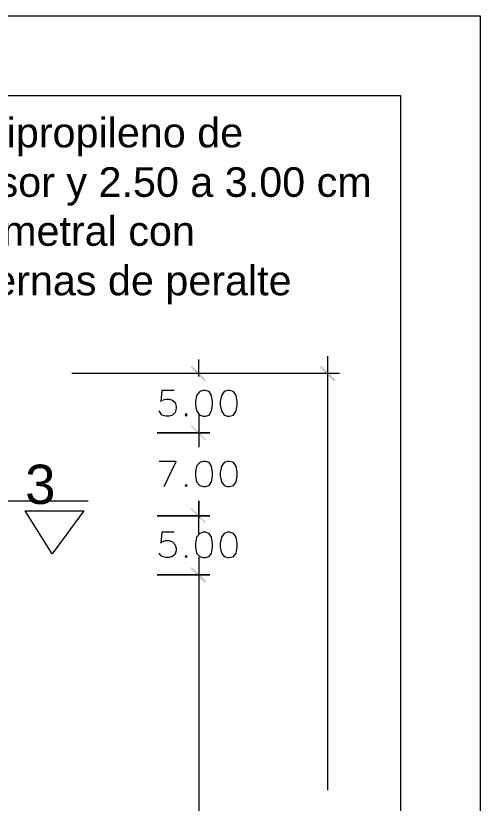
# Model space of a CAD drawing. Header units: inches. Extents: x 0.13 to 4.47, y 0.19 to 3.07.
# Drawn here: x 4.082 to 4.474, y 2.405 to 3.07 of the extents above; entities that cross this region are included whole.
import ezdxf

# ---------------------------------------------------------------- set-up
doc = ezdxf.new("R2010")
doc.units = ezdxf.units.IN
doc.header["$MEASUREMENT"] = 0
for name, color, linetype in [('PDF_PDF5_PDF12_PDF11_0', 7, 'Continuous'), ('PDF_PDF5_PDF12_PDF11_cotas', 7, 'Continuous'), ('PDF_PDF5_PDF12_PDF11_MESA', 7, 'Continuous'), ('PDF_PDF5_PDF12_PDF11_PIEZAS', 7, 'Continuous'), ('PDF_Texto', 7, 'Continuous')]:
    doc.layers.add(name, color=color, linetype=linetype)
doc.styles.add('PDF Arial', font='arial.ttf')

msp = doc.modelspace()

# ---------------------------------------------------------------- linework, layer by layer
at = {"layer": 'PDF_PDF5_PDF12_PDF11_0', "lineweight": 5}
for points in [[(4.23657, 2.7655), (4.23657, 2.76829), (4.23657, 2.7799)], [(4.34524, 2.78268), (4.34524, 2.41627)], [(4.12929, 2.76829), (4.35545, 2.76829)], [(4.20127, 2.76829), (4.24585, 2.76829)], [(4.23657, 2.73299), (4.23657, 2.70606)], [(4.23657, 2.72046), (4.23657, 2.71813), (4.23657, 2.70652)], [(4.24585, 2.71813), (4.20127, 2.71813), (4.24585, 2.71813)], [(4.23657, 2.63315), (4.23657, 2.66055), (4.23657, 2.64801), (4.23657, 2.64615)], [(4.24585, 2.64801), (4.20127, 2.64801), (4.24585, 2.64801)], [(4.23657, 2.61318), (4.23657, 2.39398)], [(4.23657, 2.60064), (4.23657, 2.59832), (4.23657, 2.58624)], [(4.24585, 2.59832), (4.20127, 2.59832), (4.24585, 2.59832)]]:
    msp.add_lwpolyline(points, dxfattribs=at)
at = {"layer": 'PDF_PDF5_PDF12_PDF11_0', "lineweight": 13}
for points in [[(4.21567, 2.75389), (4.20545, 2.75389), (4.20452, 2.7446), (4.20545, 2.74553), (4.2087, 2.74646), (4.21149, 2.74646), (4.21428, 2.74553), (4.2166, 2.74368), (4.21753, 2.74042), (4.21753, 2.73857), (4.2166, 2.73532), (4.21428, 2.73299), (4.21149, 2.73207), (4.2087, 2.73207), (4.20545, 2.73299), (4.20452, 2.73439), (4.20313, 2.73671)], [(4.20731, 2.67262), (4.21753, 2.69398), (4.20313, 2.69398)], [(4.21567, 2.63408), (4.20545, 2.63408), (4.20452, 2.62479), (4.20545, 2.62618), (4.2087, 2.62711), (4.21149, 2.62711), (4.21428, 2.62618), (4.2166, 2.6234), (4.21753, 2.62061), (4.21753, 2.61875), (4.2166, 2.6155), (4.21428, 2.61364), (4.21149, 2.61271), (4.2087, 2.61271), (4.20545, 2.61364), (4.20452, 2.61457), (4.20313, 2.61643)]]:
    msp.add_lwpolyline(points, dxfattribs=at)
for points in [[(4.24028, 2.75389), (4.2375, 2.75296), (4.23471, 2.74971), (4.23378, 2.7446), (4.23378, 2.74182), (4.23471, 2.73671), (4.2375, 2.73299), (4.24028, 2.73207), (4.24214, 2.73207), (4.24539, 2.73299), (4.24725, 2.73671), (4.24818, 2.74182), (4.24818, 2.7446), (4.24725, 2.74971), (4.24539, 2.75296), (4.24214, 2.75389)], [(4.26072, 2.75389), (4.25793, 2.75296), (4.25561, 2.74971), (4.25468, 2.7446), (4.25468, 2.74182), (4.25561, 2.73671), (4.25793, 2.73299), (4.26072, 2.73207), (4.26257, 2.73207), (4.26582, 2.73299), (4.26815, 2.73671), (4.26907, 2.74182), (4.26907, 2.7446), (4.26815, 2.74971), (4.26582, 2.75296), (4.26257, 2.75389)], [(4.22589, 2.73439), (4.22496, 2.73299), (4.22589, 2.73207), (4.22681, 2.73299)], [(4.24028, 2.69398), (4.2375, 2.69306), (4.23471, 2.6898), (4.23378, 2.6847), (4.23378, 2.68145), (4.23471, 2.6768), (4.2375, 2.67355), (4.24028, 2.67262), (4.24214, 2.67262), (4.24539, 2.67355), (4.24725, 2.6768), (4.24818, 2.68145), (4.24818, 2.6847), (4.24725, 2.6898), (4.24539, 2.69306), (4.24214, 2.69398)], [(4.26072, 2.69398), (4.25793, 2.69306), (4.25561, 2.6898), (4.25468, 2.6847), (4.25468, 2.68145), (4.25561, 2.6768), (4.25793, 2.67355), (4.26072, 2.67262), (4.26257, 2.67262), (4.26582, 2.67355), (4.26815, 2.6768), (4.26907, 2.68145), (4.26907, 2.6847), (4.26815, 2.6898), (4.26582, 2.69306), (4.26257, 2.69398)], [(4.22589, 2.67448), (4.22496, 2.67355), (4.22589, 2.67262), (4.22681, 2.67355)], [(4.24028, 2.63408), (4.2375, 2.63315), (4.23471, 2.6299), (4.23378, 2.62479), (4.23378, 2.62154), (4.23471, 2.61643), (4.2375, 2.61364), (4.24028, 2.61271), (4.24214, 2.61271), (4.24539, 2.61364), (4.24725, 2.61643), (4.24818, 2.62154), (4.24818, 2.62479), (4.24725, 2.6299), (4.24539, 2.63315), (4.24214, 2.63408)], [(4.26072, 2.63408), (4.25793, 2.63315), (4.25561, 2.6299), (4.25468, 2.62479), (4.25468, 2.62154), (4.25561, 2.61643), (4.25793, 2.61364), (4.26072, 2.61271), (4.26257, 2.61271), (4.26582, 2.61364), (4.26815, 2.61643), (4.26907, 2.62154), (4.26907, 2.62479), (4.26815, 2.6299), (4.26582, 2.63315), (4.26257, 2.63408)], [(4.22589, 2.61457), (4.22496, 2.61364), (4.22589, 2.61271), (4.22681, 2.61364)]]:
    msp.add_lwpolyline(points, close=True, dxfattribs=at)
at = {"layer": 'PDF_PDF5_PDF12_PDF11_0', "lineweight": 5}
msp.add_lwpolyline([(4.08982, 2.65219), (4.13951, 2.65219), (4.11257, 2.61597)], close=True, dxfattribs=at)
at = {"layer": 'PDF_PDF5_PDF12_PDF11_0', "transparency": 33554559}
for points in [[(4.23053, 2.77479), (4.2296, 2.7734), (4.2426, 2.76272)], [(4.2296, 2.7734), (4.2426, 2.76272), (4.24167, 2.76132)], [(4.3522, 2.76272), (4.33873, 2.7734), (4.34013, 2.77479)], [(4.35081, 2.76132), (4.3522, 2.76272), (4.33873, 2.7734)], [(4.2426, 2.71256), (4.2296, 2.72371), (4.23053, 2.72463)], [(4.2426, 2.71256), (4.2296, 2.72371), (4.23053, 2.72463)], [(4.24167, 2.71163), (4.2426, 2.71256), (4.2296, 2.72371)], [(4.24167, 2.71163), (4.2426, 2.71256), (4.2296, 2.72371)], [(4.23053, 2.65451), (4.2296, 2.65358), (4.2426, 2.6429)], [(4.23053, 2.65451), (4.2296, 2.65358), (4.2426, 2.6429)], [(4.2296, 2.65358), (4.2426, 2.6429), (4.24167, 2.64197)], [(4.2296, 2.65358), (4.2426, 2.6429), (4.24167, 2.64197)], [(4.2426, 2.59321), (4.2296, 2.60343), (4.23053, 2.60482)], [(4.2426, 2.59321), (4.2296, 2.60343), (4.23053, 2.60482)], [(4.24167, 2.59135), (4.2426, 2.59321), (4.2296, 2.60343)], [(4.24167, 2.59135), (4.2426, 2.59321), (4.2296, 2.60343)]]:
    msp.add_solid(points, dxfattribs=at)
at = {"layer": 'PDF_PDF5_PDF12_PDF11_cotas', "lineweight": 5}
msp.add_lwpolyline([(0.19814, 3.00281), (4.407, 3.00281), (4.407, 0.2531), (0.19814, 0.2531)], close=True, dxfattribs=at)
at = {"layer": 'PDF_PDF5_PDF12_PDF11_MESA', "lineweight": 5}
msp.add_lwpolyline([(3.90963, 2.66055), (4.14322, 2.66055)], dxfattribs=at)
at = {"layer": 'PDF_PDF5_PDF12_PDF11_PIEZAS', "lineweight": 5}
msp.add_lwpolyline([(4.47434, 3.07015), (4.47434, 0.18576), (0.13081, 0.18576), (0.13081, 3.07015)], close=True, dxfattribs=at)

# ---------------------------------------------------------------- texts
at = {"layer": 'PDF_Texto', "attachment_point": 7, "style": 'PDF Arial'}
for s, insert, char_height in [('Tablero de Polipropileno de', (3.8474, 2.95153), 0.0249739), ('5 mm de espesor y 2.50 a 3.00 cm', (3.84554, 2.90974), 0.0249739), ('de peralte perimetral con', (3.8474, 2.86841), 0.0249739), ('nervaduras internas de peralte', (3.84183, 2.82661), 0.0249739), ('3', (4.08982, 2.65757), 0.03316)]:
    msp.add_mtext(s, dxfattribs=dict(at, insert=insert, char_height=char_height))

doc.saveas('drawing.dxf')
